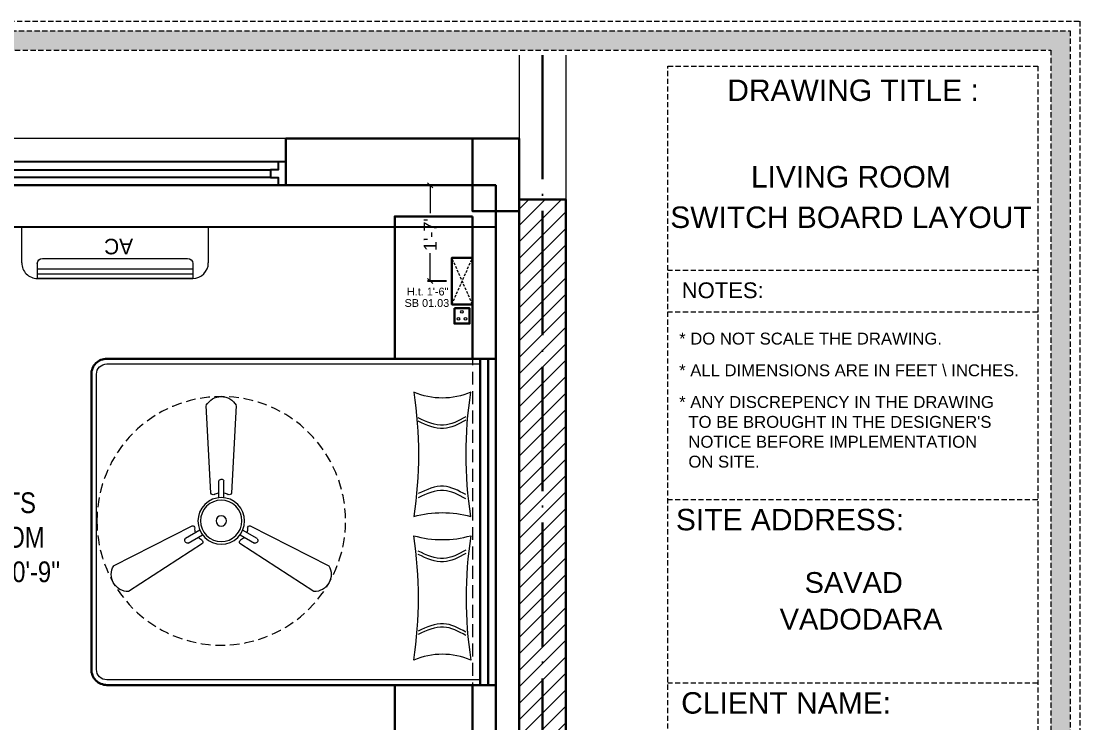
# Model space of a CAD drawing. Header units: millimetres. Extents: x 35877 to 3066687, y -650199 to -40525.
# Drawn here: x 149743.9 to 149948.2, y -180365 to -180229.5 of the extents above; entities that cross this region are included whole.
import ezdxf
from ezdxf.enums import TextEntityAlignment as Align

# ---------------------------------------------------------------- set-up
doc = ezdxf.new("R2010")
doc.units = ezdxf.units.MM
doc.header["$MEASUREMENT"] = 0
doc.header["$PDMODE"] = 35
for name, pattern in [('ACAD_ISO04W100', [30, 24, -3, 0, -3]), ('DASHED', [0.75, 0.5, -0.25]), ('DASHED2', [0.375, 0.25, -0.125]), ('DASHEDX2', [1.5, 1, -0.5])]:
    doc.linetypes.add(name, pattern=pattern)
doc.layers.get('Defpoints').update_dxf_attribs({"color": 220})
for name, color, linetype, lineweight in [('COLUMN', 1, 'Continuous', 30), ('dim05', 1, 'Continuous', 13), ('Dimension', 10, 'DASHEDX2', 20), ('el', 7, 'Continuous', 20), ('ELEC-wires', 1, 'DASHED2', 13), ('Electrical', 84, 'Continuous', 30), ('FIRST FLOOR ( TEXT )', 7, 'Continuous', 9), ('FURNITURE', 32, 'Continuous', 9), ('furniture dimensions', 1, 'DASHED', 0), ('FURNITURE-1', 252, 'Continuous', 13), ('GROUND FLOOR', 7, 'Continuous', 9), ('GROUND FLOOR  ( HATCH )', 251, 'Continuous', 9), ('GROUND FLOOR  ( PLINE )', 251, 'Continuous', 30), ('hatch-rcc', 251, 'Continuous', 9), ('Labelling', 1, 'Continuous', 25), ('NAME PLATE', 7, 'Continuous', 25), ('Text', 7, 'Continuous', 15), ('wall', 7, 'Continuous', 30), ('X_PLOT', 1, 'Continuous', 9)]:
    doc.layers.add(name, color=color, linetype=linetype, lineweight=lineweight)
doc.layers.add('XX~SLAB ( PLINE )', color=251, linetype='Continuous', plot=False)
doc.styles.add('Arial', font='arial.ttf')
doc.styles.add('KATHA', font='swissc.ttf')
doc.styles.get("Standard").update_dxf_attribs({"font": 'arial.ttf', "height": 6})
doc.styles.add('TEXT', font='eurr____.ttf')
doc.dimstyles.new('ISO-25', dxfattribs={"dimtxt": 2.5, "dimasz": 1, "dimexe": 0.5, "dimexo": 1, "dimtad": 0, "dimdec": 1, "dimlunit": 4, "dimtxsty": 'Standard', "dimblk": 'OBLIQUE', "dimcen": 2.5, "dimclrd": 1, "dimclre": 1, "dimclrt": 5, "dimadec": 0, "dimazin": 0, "dimtfac": 1, "dimtdec": 1, "dimtmove": 0, "dimatfit": 3, "dimfxl": 1, "dimlwd": -1, "dimarcsym": 0})

# ---------------------------------------------------------------- blocks, each defined once
blk = doc.blocks.new('_Oblique')
at = {"layer": 'wall', "color": 0, "lineweight": -2}
blk.add_line((-0.5, -0.5), (0.5, 0.5), dxfattribs=at)
blk = doc.blocks.new('*D354')
at = {"layer": 'Defpoints', "color": 0, "lineweight": 0, "transparency": 16777216}
for p in [(149822.82, -180261.15), (149830.98, -180261.15), (149826.99, -180279.65)]:
    blk.add_point(p, dxfattribs=at)
at = {"layer": 'dim05', "color": 1, "linetype": 'Continuous', "lineweight": -2, "transparency": 16777216}
for p, q in [((149829.98, -180261.15), (149822.32, -180261.15)), ((149825.99, -180279.65), (149822.32, -180279.65))]:
    blk.add_line(p, q, dxfattribs=at)
at = {"layer": 'dim05', "color": 1, "linetype": 'Continuous', "transparency": 16777216}
for p, q in [((149822.82, -180261.15), (149822.82, -180266.57)), ((149822.82, -180279.65), (149822.82, -180274.23))]:
    blk.add_line(p, q, dxfattribs=at)
at = {"layer": 'dim05', "color": 1, "transparency": 16777216}
for p, rotation in [((149822.82, -180261.15), 90), ((149822.82, -180279.65), 270)]:
    blk.add_blockref('_Oblique', p, dxfattribs=dict(at, rotation=rotation))
at = {"layer": 'dim05', "color": 5, "lineweight": 25, "transparency": 16777216, "insert": (149822.82, -180270.4), "char_height": 2.5, "attachment_point": 5, "rotation": 90, "style": 'Arial'}
blk.add_mtext('1\'-7"', dxfattribs=at)
blk = doc.blocks.new('6616')
at = {"color": 242, "linetype": 'DASHED', "true_color": 0xcd2027}
for p, q in [((386784.79, -36915.77), (386775.78, -36911.78)), ((386784.79, -36911.78), (386775.78, -36915.77))]:
    blk.add_line(p, q, dxfattribs=at)
at = {"layer": 'ELEC-wires', "color": 5, "linetype": 'ByBlock', "lineweight": 30, "ltscale": 4}
blk.add_lwpolyline([(386775.78, -36911.78), (386784.79, -36911.78), (386784.79, -36915.77), (386775.78, -36915.77)], close=True, dxfattribs=at)
blk = doc.blocks.new('ac paln')
at = {"layer": 'Electrical', "lineweight": 15}
for p, q in [((389238.69, -37646.36), (389238.69, -37610.34)), ((389238.69, -37610.34), (389245.67, -37610.34)), ((389244.81, -37642.35), (389244.81, -37614.35)), ((389245.81, -37613.35), (389248.68, -37613.35)), ((389246.82, -37643.35), (389246.82, -37613.35)), ((389247.82, -37643.35), (389247.82, -37613.35)), ((389248.68, -37613.35), (389248.68, -37643.35)), ((389248.68, -37643.35), (389248.68, -37613.35)), ((389245.81, -37643.35), (389248.68, -37643.35)), ((389248.68, -37643.35), (389248.68, -37643.35)), ((389245.67, -37646.36), (389238.69, -37646.36))]:
    blk.add_line(p, q, dxfattribs=at)
for centre, start, end in [((389245.67, -37613.35), 0, 90), ((389245.67, -37643.35), 270, 0)]:
    blk.add_arc(centre, 3.01, start, end, dxfattribs=at)
at = {"layer": 'Electrical', "lineweight": 15, "extrusion": (0, 0, -1)}
for centre, start_param, end_param in [((389245.81, -37614.35), -0.785398, 0.785398), ((389245.81, -37642.35), 3.926991, 5.497787)]:
    blk.add_ellipse(centre, major_axis=(-0.71, 0.71), ratio=1, start_param=start_param, end_param=end_param, dxfattribs=at)
at = {"layer": 'Text', "style": 'TEXT'}
blk.add_text('AC', height=3, rotation=270, dxfattribs=at).set_placement((389241.02, -37624.87))
blk = doc.blocks.new('fan')
at = {"layer": 'Electrical', "lineweight": 15, "ltscale": 20}
for p, q in [((3300835.29, -509900.78), (3300836.47, -509923.43)), ((3300841.81, -509923.43), (3300842.99, -509900.78)), ((3300838.47, -509924.57), (3300838.47, -509920.25)), ((3300839.81, -509920.28), (3300839.81, -509924.57)), ((3300831.66, -509931.77), (3300811.45, -509942.07)), ((3300829.93, -509935.08), (3300833.64, -509932.93)), ((3300844.64, -509932.93), (3300848.38, -509935.09)), ((3300866.83, -509942.07), (3300846.62, -509931.77)), ((3300815.3, -509948.74), (3300834.33, -509936.39)), ((3300834.31, -509934.09), (3300830.57, -509936.25)), ((3300843.95, -509936.39), (3300862.98, -509948.74)), ((3300847.68, -509936.23), (3300843.97, -509934.09))]:
    blk.add_line(p, q, dxfattribs=at)
at = {"layer": 'Electrical', "linetype": 'DASHED', "lineweight": 15, "ltscale": 5}
blk.add_circle((3300839.14, -509930.53), 32, dxfattribs=at)
at = {"layer": 'Electrical', "lineweight": 15, "ltscale": 20}
for centre, major_axis, start_param, end_param in [((3300839.14, -509902.94), (3.12, 3.12), -0.272136, 1.842967), ((3300839.13, -509920.5), (0.501, 0.501), -0.465536, 1.983618), ((3300839.14, -509930.53), (4.24, -4.24), 3.14161, 9.424795), ((3300839.14, -509930.53), (3.77, -3.77), 1.749190548672175e-05, 6.283202799085073), ((3300837.1, -509923.08), (0.51, 0.51), 2.863014, 4.257784), ((3300839.14, -509926.42), (2.27, -2.27), 2.565057, 2.951308), ((3300839.14, -509926.42), (2.27, 2.27), 0.19032, 0.57657), ((3300841.18, -509923.08), (0.51, -0.51), 5.167028, 6.561799), ((3300839.14, -509930.53), (0.943, 0.943), 1.570814, 7.853999), ((3300831.67, -509932.49), (0.51, -0.51), 0.978238, 2.373008), ((3300835.59, -509932.58), (2.27, -2.27), 3.855511, 4.241762), ((3300842.69, -509932.58), (2.27, 2.27), 5.183051, 5.569301), ((3300846.61, -509932.49), (0.51, -0.51), 2.339416, 3.734186), ((3300830.46, -509935.55), (0.501, -0.501), 3.199655, 5.648809), ((3300835.59, -509932.58), (2.27, -2.27), 4.659452, 5.045703), ((3300833.71, -509936.02), (0.51, 0.51), -1.325776, 0.068994), ((3300844.57, -509936.02), (0.51, -0.51), 3.072633, 4.467404), ((3300842.69, -509932.58), (2.27, 2.27), 4.37911, 4.765361), ((3300847.83, -509935.54), (0.501, 0.501), 3.723254, 6.172408), ((3300815.25, -509944.32), (3.12, -3.12), 3.393055, 5.508159), ((3300863.03, -509944.32), (3.12, -3.12), 5.48745, 7.602554)]:
    blk.add_ellipse(centre, major_axis=major_axis, ratio=1, start_param=start_param, end_param=end_param, dxfattribs=at)
blk = doc.blocks.new('GF')
at = {"color": 9, "true_color": 0xc7c8ca}
blk.add_lwpolyline([(133536.56, -183540.16), (133537.74, -183540.16), (133537.74, -183571.16), (133536.56, -183571.16)], close=True, dxfattribs=at)
at = {"layer": 'FURNITURE', "color": 9, "lineweight": 30, "true_color": 0xc7c8ca}
for p, q in [((133682.2, -183543.34), (133682.2, -183570.84)), ((133543.67, -183627.92), (133551.14, -183627.92))]:
    blk.add_line(p, q, dxfattribs=at)
at = {"layer": 'FURNITURE', "color": 9, "lineweight": 25, "true_color": 0xc7c8ca}
blk.add_line((133536.2, -183545.34), (133686.7, -183545.34), dxfattribs=at)
at = {"layer": 'FURNITURE', "color": 9, "linetype": 'DASHED', "lineweight": 30, "true_color": 0xc7c8ca}
blk.add_line((133543.67, -183640.78), (133543.67, -183573.36), dxfattribs=at)
at = {"layer": 'FURNITURE', "color": 9, "linetype": 'DASHED', "lineweight": 20, "true_color": 0xc7c8ca}
blk.add_line((133551.14, -183627.92), (133536.2, -183627.92), dxfattribs=at)
at = {"layer": 'FURNITURE', "color": 9, "lineweight": 30, "true_color": 0xc7c8ca}
for points in [[(133536.2, -183537.34), (133551.14, -183537.34), (133551.14, -183573.36), (133536.2, -183573.36)], [(133683.7, -183633.84), (133683.7, -183570.84), (133685.2, -183570.84), (133685.2, -183633.84)], [(133536.2, -183579.68), (133537.23, -183579.68), (133537.23, -183587.68), (133536.2, -183587.68)], [(133536.2, -183604.1), (133537.23, -183604.1), (133537.23, -183612.1), (133536.2, -183612.1)], [(133536.2, -183615.13), (133537.23, -183615.13), (133537.23, -183623.12), (133536.2, -183623.12)], [(133536.2, -183626.23), (133537.23, -183626.23), (133537.23, -183634.23), (133536.2, -183634.23)], [(133682.19, -183633.84), (133667.19, -183633.84), (133667.19, -183661.34), (133682.19, -183661.34)]]:
    blk.add_lwpolyline(points, close=True, dxfattribs=at)
for points in [[(133682.2, -183543.34), (133682.2, -183570.84), (133667.2, -183570.84), (133667.2, -183543.34), (133682.2, -183543.34)], [(133543.67, -183640.78), (133543.67, -183580.36), (133551.14, -183580.36), (133551.14, -183627.92)]]:
    blk.add_lwpolyline(points, dxfattribs=at)
for points in [[(133557.67, -183546.83), (133567.64, -183546.83, -0.414214), (133570.64, -183549.83), (133570.64, -183559.78, -0.414214), (133567.64, -183562.78), (133557.67, -183562.78, -0.414214), (133554.67, -183559.78), (133554.67, -183549.83, -0.414214)], [(133608.63, -183630.84), (133608.63, -183573.84, -0.414214), (133611.63, -183570.84), (133686.7, -183570.84), (133686.7, -183633.84), (133611.63, -183633.84, -0.414214)]]:
    blk.add_lwpolyline(points, format="xyb", close=True, dxfattribs=at)
at = {"layer": 'FURNITURE', "color": 9, "true_color": 0xc7c8ca}
blk.add_lwpolyline([(133609.63, -183630.84), (133609.63, -183573.84, -0.414214), (133611.63, -183571.84), (133683.7, -183571.84), (133683.7, -183632.84), (133611.63, -183632.84, -0.414214)], format="xyb", close=True, dxfattribs=at)
at = {"layer": 'FURNITURE', "color": 9, "linetype": 'DASHED', "lineweight": 20, "true_color": 0xc7c8ca}
blk.add_lwpolyline([(133536.2, -183640.79), (133543.67, -183640.79), (133543.67, -183580.36), (133536.2, -183580.36)], close=True, dxfattribs=at)
at = {"layer": 'Labelling', "color": 9, "linetype": 'DASHED2', "lineweight": 0, "ltscale": 10, "true_color": 0xc7c8ca}
blk.add_line((133682.2, -183543.34), (133682.19, -183667.34), dxfattribs=at)
blk = doc.blocks.new('erfer')
at = {"layer": 'hatch-rcc', "lineweight": 30}
blk.add_lwpolyline([(1905.9, -1304.21), (1908.38, -1304.21), (1908.38, -1306.73), (1905.9, -1306.73)], close=True, dxfattribs=at)
at = {"layer": 'hatch-rcc'}
blk.add_lwpolyline([(1905.96, -1304.28), (1908.31, -1304.28), (1908.31, -1306.66), (1905.96, -1306.66)], close=True, dxfattribs=at)
for centre in [(1907.14, -1304.81), (1906.56, -1305.95), (1907.72, -1305.95)]:
    blk.add_circle(centre, 0.211, dxfattribs=at)

msp = doc.modelspace()

# ---------------------------------------------------------------- hatches: boundary and pattern name
at = {"layer": 'Dimension', "true_color": 0xd39e00, "transparency": 33554687}
h = msp.add_hatch(color=42, dxfattribs=at)
h.paths.add_polyline_path([(149414.942, -180605.372), (149946.35, -180605.372), (149946.35, -180231.327), (149414.942, -180231.327)])
h.paths.add_polyline_path([(149418.671, -180601.642), (149942.62, -180601.642), (149942.62, -180235.056), (149418.671, -180235.056)], flags=16)
at = {"layer": 'GROUND FLOOR  ( HATCH )', "transparency": 33554687}
h = msp.add_hatch(dxfattribs=at)
h.set_pattern_fill('ANSI31', color=6, scale=18, style=0)
h.set_pattern_definition([(45, (33308.2916, -17925.4715), (-1.590990258, 1.590990258), [])])
h.paths.add_polyline_path([(149848.978, -180263.892), (149839.978, -180263.892), (149839.978, -180544.646), (149848.978, -180544.646)])

# ---------------------------------------------------------------- linework, layer by layer
at = {"layer": 'COLUMN', "transparency": 33554687}
msp.add_lwpolyline([(149830.982, -180252.146), (149839.978, -180252.146), (149839.978, -180266.146), (149830.982, -180266.146)], close=True, dxfattribs=at)
at = {"layer": 'Dimension', "color": 42, "true_color": 0xd39e00, "transparency": 33554687}
for p, q in [((149940.096, -180277.581, 0.328), (149868.69, -180277.581, 0.328)), ((149940.096, -180285.626, 0.328), (149868.69, -180285.626, 0.328)), ((149940.096, -180321.917, 0.328), (149868.69, -180321.917, 0.328)), ((149940.096, -180357.311, 0.328), (149868.69, -180357.311, 0.328))]:
    msp.add_line(p, q, dxfattribs=at)
at = {"layer": 'Dimension', "color": 42, "true_color": 0xd39e00, "transparency": 33554687, "elevation": 0.328}
for points in [[(149413.077, -180229.462), (149948.215, -180229.462), (149948.215, -180607.237), (149413.077, -180607.237)], [(149414.942, -180231.327), (149946.35, -180231.327), (149946.35, -180605.372), (149414.942, -180605.372)], [(149418.671, -180235.056), (149942.62, -180235.056), (149942.62, -180601.642), (149418.671, -180601.642)], [(149868.69, -180598.573), (149868.69, -180238.126), (149940.096, -180238.126), (149940.096, -180598.573)]]:
    msp.add_lwpolyline(points, close=True, dxfattribs=at)
at = {"layer": 'FURNITURE', "color": 9, "true_color": 0xc7c8ca, "transparency": 33554687, "elevation": -0.005}
for points in [[(149819.657, -180325.123, -0.1371628), (149830.657, -180325.123, -0.0757258), (149830.657, -180301.123, -0.203137), (149819.657, -180301.123, -0.0741156)], [(149819.657, -180328.828, 0.1371628), (149830.657, -180328.828, 0.0757258), (149830.657, -180352.828, 0.203137), (149819.657, -180352.828, 0.0741156)]]:
    msp.add_lwpolyline(points, format="xyb", close=True, dxfattribs=at)
at = {"layer": 'FURNITURE', "color": 9, "true_color": 0xc7c8ca, "transparency": 33554687}
for points in [[(149829.682, -180305.864, -0.005), (149828.265, -180306.636, -0.005), (149825.271, -180308.267, -0.005), (149822.154, -180306.826, -0.005), (149820.513, -180306.068, -0.005)], [(149829.682, -180306.509, -0.005), (149828.265, -180307.281, -0.005), (149825.271, -180308.912, -0.005), (149822.154, -180307.471, -0.005), (149820.513, -180306.712, -0.005)], [(149829.682, -180320.891, -0.005), (149828.265, -180320.119, -0.005), (149825.271, -180318.488, -0.005), (149822.154, -180319.929, -0.005), (149820.513, -180320.688, -0.005)], [(149829.682, -180321.7, -0.005), (149828.265, -180320.928, -0.005), (149825.271, -180319.297, -0.005), (149822.154, -180320.738, -0.005), (149820.513, -180321.497, -0.005)], [(149829.682, -180331.606, -0.005), (149828.265, -180332.377, -0.005), (149825.271, -180334.008, -0.005), (149822.154, -180332.568, -0.005), (149820.513, -180331.809, -0.005)], [(149829.682, -180332.25, -0.005), (149828.265, -180333.022, -0.005), (149825.271, -180334.653, -0.005), (149822.154, -180333.212, -0.005), (149820.513, -180332.454, -0.005)], [(149829.682, -180347.441, -0.005), (149828.265, -180346.669, -0.005), (149825.271, -180345.038, -0.005), (149822.154, -180346.479, -0.005), (149820.513, -180347.238, -0.005)], [(149829.682, -180348.086, -0.005), (149828.265, -180347.314, -0.005), (149825.271, -180345.683, -0.005), (149822.154, -180347.124, -0.005), (149820.513, -180347.883, -0.005)]]:
    msp.add_open_spline(points, degree=3, knots=[0, 0, 0, 0, 4.5779171, 9.671137, 9.671137, 9.671137, 9.671137], dxfattribs=at)
at = {"layer": 'furniture dimensions', "color": 18, "lineweight": 0, "true_color": 0x000000, "transparency": 33554687}
msp.add_lwpolyline([(149684.978, -180261.146), (149835.478, -180261.146), (149835.478, -180390.146), (149684.978, -180390.146)], close=True, dxfattribs=at)
at = {"layer": 'furniture dimensions', "color": 9, "linetype": 'Continuous', "lineweight": 30, "true_color": 0xc7c8ca, "transparency": 33554687}
msp.add_lwpolyline([(149684.978, -180261.146), (149835.478, -180261.146), (149835.478, -180390.146), (149684.978, -180390.146)], close=True, dxfattribs=at)
at = {"layer": 'GROUND FLOOR', "transparency": 33554687}
for p, q in [((149839.978, -180235.998, 0.352), (149839.978, -180604.966)), ((149839.978, -180235.998, 0.352), (149839.978, -180252.146)), ((149848.978, -180235.998, 0.352), (149848.978, -180604.966)), ((149839.978, -180252.146), (149439.478, -180252.146)), ((149794.978, -180252.146), (149794.978, -180261.146)), ((149830.978, -180261.146), (149680.978, -180261.146))]:
    msp.add_line(p, q, dxfattribs=at)
at = {"layer": 'GROUND FLOOR', "color": 1, "linetype": 'ACAD_ISO04W100', "transparency": 33554687}
msp.add_line((149844.478, -180235.998, 0.352), (149844.478, -180544.646), dxfattribs=at)
at = {"layer": 'GROUND FLOOR', "color": 6, "lineweight": 30, "transparency": 33554687}
msp.add_lwpolyline([(149848.978, -180263.892), (149839.978, -180263.892), (149839.978, -180544.646), (149848.978, -180544.646)], close=True, dxfattribs=at)
at = {"layer": 'GROUND FLOOR  ( PLINE )', "transparency": 33554687}
msp.add_lwpolyline([(149839.978, -180252.146), (149794.978, -180252.146), (149794.978, -180261.146), (149835.478, -180261.146), (149835.478, -180390.146), (149799.482, -180390.145), (149799.482, -180394.645), (149830.978, -180394.646), (149830.978, -180522.146), (149797.978, -180522.146), (149797.978, -180526.646), (149830.978, -180526.646), (149830.978, -180544.646), (149839.978, -180544.646)], close=True, dxfattribs=at)
at = {"layer": 'X_PLOT', "linetype": 'ACAD_ISO04W100', "lineweight": 30, "transparency": 33554687}
msp.add_line((149844.478, -180235.998, 0.352), (149844.478, -180579.832), dxfattribs=at)
at = {"layer": 'XX~SLAB ( PLINE )', "transparency": 33554687}
msp.add_lwpolyline([(149794.978, -180256.646), (149793.478, -180256.646), (149793.478, -180258.146), (149791.978, -180258.146), (149791.978, -180259.646), (149731.978, -180259.646), (149731.978, -180258.146), (149730.478, -180258.146), (149730.478, -180256.646), (149728.978, -180256.646), (149728.978, -180261.146), (149730.478, -180261.146), (149730.478, -180259.646), (149731.978, -180259.646), (149731.978, -180258.146), (149791.978, -180258.146), (149791.978, -180259.646), (149793.478, -180259.646), (149793.478, -180261.146), (149794.978, -180261.146), (149794.978, -180256.646), (149728.978, -180256.646), (149728.978, -180261.146), (149794.978, -180261.146)], close=True, dxfattribs=at)

# ---------------------------------------------------------------- block references
at = {"layer": 'dim05', "color": 1, "lineweight": 35, "transparency": 33554687, "xscale": -0.7500069902881101, "yscale": 0.7500069902881101, "zscale": 0.7500069902881101}
msp.add_blockref('fan', (2625434.913, 202125.501), dxfattribs=at)
at = {"layer": 'el', "color": 18, "true_color": 0x000000, "transparency": 33554687, "rotation": 270}
msp.add_blockref('ac paln', (187390.328, 208969.536), dxfattribs=at)
at = {"layer": 'el', "color": 1, "transparency": 33554687, "rotation": 270}
msp.add_blockref('6616', (186742.766, 206500.638), dxfattribs=at)
at = {"layer": 'furniture dimensions', "color": 18, "lineweight": 30, "true_color": 0x000000, "transparency": 33554687}
msp.add_blockref('GF', (16148.781, 3276.19), dxfattribs=at)
at = {"layer": 'FURNITURE-1', "transparency": 33554687, "xscale": 1.18092012721511, "yscale": 1.18092012721511, "zscale": 1.18092012721511}
msp.add_blockref('erfer', (147576.765, -178744.718), dxfattribs=at)

# ---------------------------------------------------------------- texts
at = {"layer": 'Electrical', "color": 240, "true_color": 0xed1f24, "transparency": 33554687}
msp.add_text('H.t. 1\'-6"', height=1.5, dxfattribs=at).set_placement((149818.319, -180282.434))
at = {"layer": 'Electrical', "color": 5, "transparency": 33554687}
msp.add_text('SB 01.03', height=1.5, dxfattribs=at).set_placement((149817.868, -180284.632))
at = {"layer": 'FIRST FLOOR ( TEXT )', "transparency": 33554687, "insert": (149735.901, -180329.15), "char_height": 4, "attachment_point": 5, "style": 'KATHA'}
msp.add_mtext("PARENTS \\PBED ROOM\\P12'-11'' x 10'-9''", dxfattribs=at)
at = {"layer": 'NAME PLATE', "transparency": 33554687, "style": 'Arial'}
for s, height, p in [('DRAWING TITLE : ', 4.14254, (149905.239, -180244.871, 0.328)), ('LIVING ROOM', 4.14254, (149904.018, -180261.582, 0.328)), ('SWITCH BOARD LAYOUT', 4.14254, (149904.036, -180269.395, 0.328)), ('NOTES:', 3.0438, (149879.282, -180282.947, 0.328)), ('SITE ADDRESS:', 4.14254, (149892.272, -180327.786, 0.328)), (' SAVAD ', 4.0045, (149904.568, -180339.855, 0.139)), ('VADODARA', 4.0045, (149905.972, -180346.937, 0.139)), ('CLIENT NAME:', 4.14254, (149891.517, -180363.179, 0.328))]:
    msp.add_text(s, height=height, dxfattribs=at).set_placement(p, align=Align.CENTER)
at = {"layer": 'NAME PLATE', "transparency": 33554687, "char_height": 2.30208, "width": 88.94139, "attachment_point": 1, "style": 'Arial'}
for s, insert in [('* DO NOT SCALE THE DRAWING.', (149870.871, -180289.609, 0.328)), ('* ALL DIMENSIONS ARE IN FEET \\\\ INCHES.', (149870.871, -180295.731, 0.328)), ("* ANY DISCREPENCY IN THE DRAWING \\P  TO BE BROUGHT IN THE DESIGNER'S\\P  NOTICE BEFORE IMPLEMENTATION \\P  ON SITE.", (149870.871, -180301.853, 0.328))]:
    msp.add_mtext(s, dxfattribs=dict(at, insert=insert))

# ---------------------------------------------------------------- dimensions: what is measured, and where the dimension line sits
at = {"layer": 'dim05', "color": 27, "lineweight": 25, "true_color": 0x7d5120, "transparency": 33554687}
dim = msp.add_linear_dim(base=(149822.816, -180261.145), p1=(149826.995, -180279.649), p2=(149830.982, -180261.145), angle=90, dimstyle='ISO-25', override={"dimdec": 0, "dimtxsty": 'Arial'}, dxfattribs=at)
dim.commit()
dim.dimension.update_dxf_attribs({"geometry": '*D354', "text_midpoint": (149822.816, -180270.397)})

doc.saveas('drawing.dxf')
